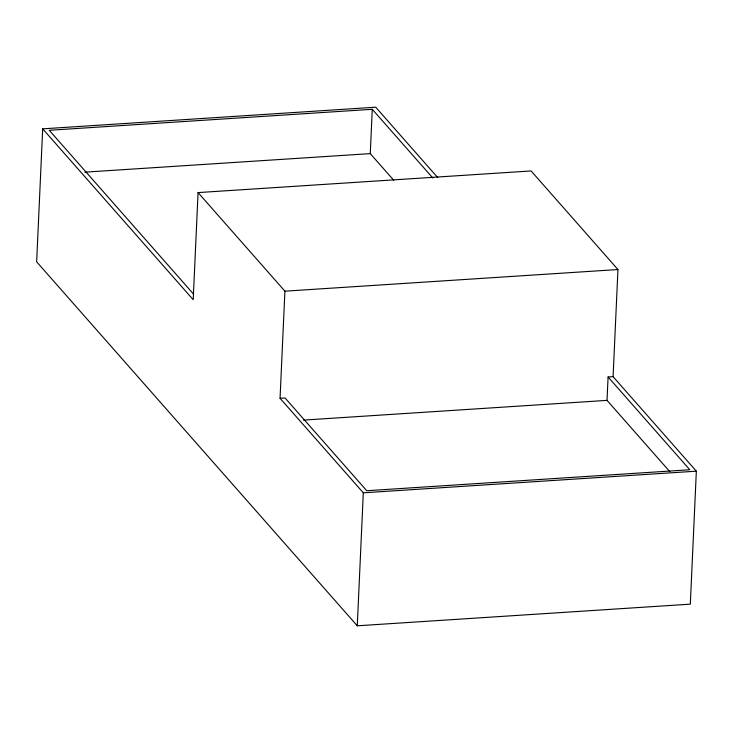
<?xml version="1.0" encoding="UTF-8"?>
<svg xmlns="http://www.w3.org/2000/svg" width="733" height="733" viewBox="0 0 733 733"><rect width="100%" height="100%" fill="white"/><g stroke="black" fill="none" stroke-linecap="round" stroke-linejoin="round"><path stroke-width="1.1" d="M42.688 128.843L36.65 261.828L357.273 625.799L690.312 604.157L696.35 471.172L613.09 376.661L617.956 269.533L531.104 170.945L198.066 192.587L193.2 299.705L42.688 128.843L375.727 107.201L437.748 177.606M357.273 625.799L363.311 492.814L280.052 398.294L284.917 291.175L198.066 192.587M393.703 180.226L370.266 153.618L372.272 109.29L49.239 130.282L193.668 294.226M669.825 471.667L607.025 400.374L608.088 376.982L613.09 376.661M84.891 172.154L370.266 153.618M284.917 291.175L617.956 269.533M280.052 398.294L285.045 397.973L366.766 490.734L689.799 469.743L608.088 376.982M303.389 420.11L607.025 400.374M363.311 492.814L696.35 471.172M372.272 109.29L432.772 177.963"/></g></svg>
